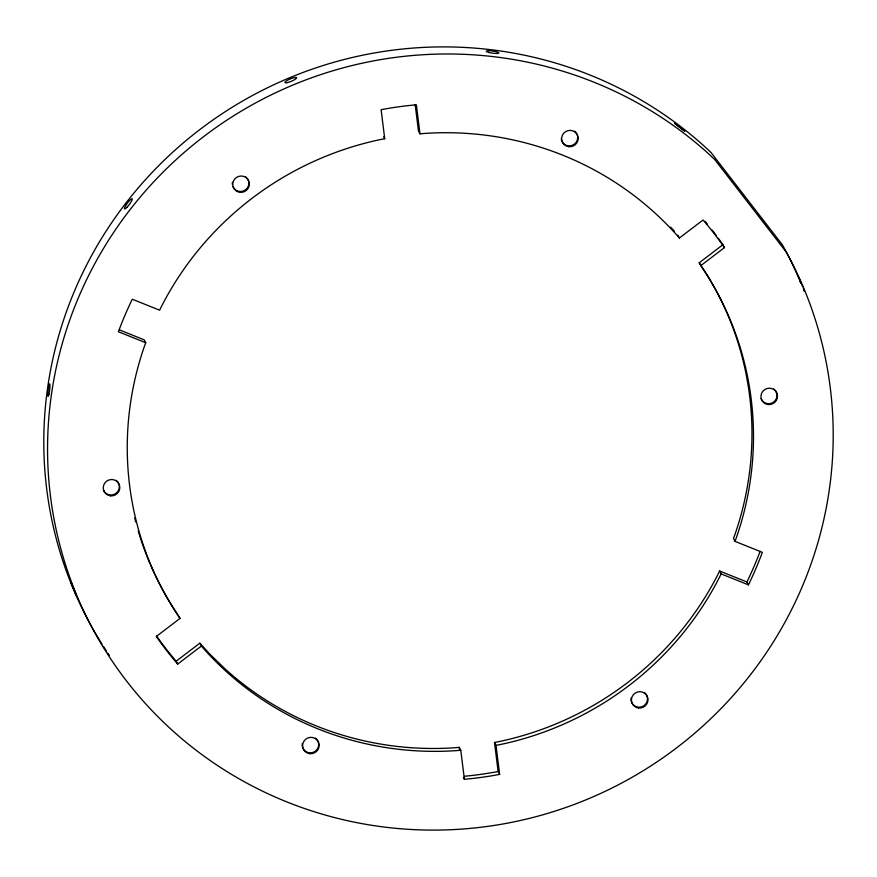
<?xml version="1.0" encoding="UTF-8"?>
<svg xmlns="http://www.w3.org/2000/svg" width="877" height="877" viewBox="0 0 877 877"><rect width="100%" height="100%" fill="white"/><g stroke="black" fill="none" stroke-linecap="round" stroke-linejoin="round"><path stroke-width="1.32" d="M119.382 329.873L144.212 339.848L145.735 342.732L144.332 346.547A314.591 307.827 -27.9 0 0 177.735 615.095L180.026 618.406L156.325 636.461L157.432 638.05A351.962 344.398 -27.9 0 0 176.42 662.628L177.691 664.097L201.392 646.042L199.868 643.159L176.167 661.214L177.691 664.097M463.374 777.351L464.393 779.28L466.367 779.105A351.962 344.398 -27.9 0 0 497.697 774.753L499.638 774.38L498.114 771.497L494.507 742.479L498.531 741.701A314.591 307.827 -27.9 0 0 717.814 574.676L719.611 571.004L721.135 573.887L748.443 584.86L749.309 583.095A351.962 344.398 -27.9 0 0 761.653 554.176L762.332 552.335L735.014 541.361L736.417 537.535A314.591 307.827 -27.9 0 0 703.014 268.998L699.199 262.804L722.9 244.749L721.804 243.148A351.962 344.398 -27.9 0 0 718.296 238.248M721.135 573.887L719.337 577.559A314.591 307.827 -27.9 0 1 500.065 744.584L496.031 745.362L494.507 742.479M748.443 584.86L746.919 581.977L747.785 580.212A351.962 344.398 -27.9 0 0 760.129 551.293M415.161 104.571L418.45 130.958L419.973 133.841L424.051 133.479A314.591 307.827 -27.9 0 1 676.737 234.992L679.357 238.04L703.058 219.995L704.33 221.464A351.962 344.398 -27.9 0 1 723.328 246.031L724.435 247.632L700.734 265.687M419.973 133.841L416.367 104.812L414.393 104.977A351.962 344.398 -27.9 0 0 383.052 109.329L381.111 109.702L384.718 138.73L380.695 139.498A314.591 307.827 -27.9 0 0 161.412 306.533L159.614 310.195L132.306 299.221L131.44 300.997A351.962 344.398 -27.9 0 0 119.097 329.916L118.428 331.758L145.735 342.732M498.114 771.497L496.174 771.87A351.962 344.398 -27.9 0 1 464.832 776.222M464.393 779.28L460.776 750.252L459.252 747.368L455.174 747.719A314.591 307.827 -27.9 0 1 225.257 669.096L209.8 654.099L199.868 643.159M460.776 750.252L456.698 750.602A314.591 307.827 -27.9 0 1 204.023 649.09L201.392 646.042M719.611 571.004L746.919 581.977M176.167 661.214L174.896 659.745A351.962 344.398 -27.9 0 1 156.599 636.154M699.199 262.804L707.279 275.159A314.591 307.827 -27.9 0 1 746.228 374.753L748.125 385.354A314.591 307.827 -27.9 0 1 734.893 534.652L733.49 538.478L735.014 541.361M722.9 244.749L724.435 247.632M677.833 235.157L679.357 238.04M383.698 136.812L384.718 138.73M180.026 618.406L176.211 612.212A314.591 307.827 -27.9 0 1 155.043 574.841M803.77 289.903L804.154 290.758M801.381 283.644L799.583 279.664L799.923 280.629M802.006 285.146L802.641 286.669M803.233 288.116L804.384 291.065M800.317 281.638L800.822 282.909M496.031 745.362L499.638 774.38M459.252 747.368L459.581 750.01M800.876 283.216A394.672 386.187 -27.9 0 0 786.68 252.664L782.525 245.012L710.962 152.455L704.593 146.492A394.672 386.187 -27.9 0 0 187.875 139.07A394.672 386.187 -27.9 0 0 101.995 644.135M109.384 655.415A394.672 386.187 -27.9 0 1 107.871 653.179M106.38 650.931A394.672 386.187 -27.9 0 1 103.442 646.415M574.534 131.155A8.321 8.145 -27.9 0 1 573.514 144.749A8.321 8.145 -27.9 0 1 561.203 138.84M773.865 388.993A8.321 8.145 -27.9 0 1 773.744 401.984A8.321 8.145 -27.9 0 1 761.083 398.739M644.354 692.479A8.321 8.145 -27.9 0 1 642.348 706.555A8.321 8.145 -27.9 0 1 631.045 698.026M315.512 738.127A8.321 8.145 -27.9 0 1 313.517 752.203A8.321 8.145 -27.9 0 1 302.203 743.674M116.181 480.3A8.321 8.145 -27.9 0 1 116.071 493.28A8.321 8.145 -27.9 0 1 103.398 490.035M245.692 176.803A8.321 8.145 -27.9 0 1 245.582 189.794A8.321 8.145 -27.9 0 1 232.909 186.549M232.372 184.488A8.321 8.145 -27.9 0 1 232.383 182.35M154.462 573.635A314.591 307.827 -27.9 0 1 150.592 565.062M150.066 563.823A314.591 307.827 -27.9 0 1 146.996 556.369M146.503 555.119A314.591 307.827 -27.9 0 1 139.794 536.121M139.388 534.838A314.591 307.827 -27.9 0 1 138.215 530.98M135.683 521.914A314.591 307.827 -27.9 0 1 134.685 518.011M670.675 227.154A314.591 307.827 -27.9 0 1 674.314 231.111M705.13 221.355A351.962 344.398 -27.9 0 1 707.432 224.15M712.19 230.136A351.962 344.398 -27.9 0 1 716.147 235.332M674.742 123.361L684.663 131.199L674.742 123.361M714.711 159.537L708.342 153.574A394.672 386.187 -27.9 0 0 70.489 317.956A394.672 386.187 -27.9 0 0 465.424 828.809A394.672 386.187 -27.9 0 0 790.429 259.756L786.274 252.105L714.711 159.537M71.256 583.205L76.069 594.792L71.256 583.205M488.577 52.379A6.347 1.063 8.1 0 0 498.761 53.135A6.347 1.063 8.1 0 0 490.364 50.789A6.347 1.063 8.1 0 0 488.577 52.379M287.053 82.657A6.347 1.305 -22.4 0 0 296.579 78.053A6.347 1.305 -22.4 0 0 288.654 79.632A6.347 1.305 -22.4 0 0 287.053 82.657M126.957 207.312A6.347 1.184 -53 0 0 132.252 198.838A6.347 1.184 -53 0 0 125.893 205.306A6.347 1.184 -53 0 0 126.957 207.312M48.98 394.157A6.347 0.756 -83.1 0 0 49.77 383.874A6.347 0.756 -83.1 0 0 47.917 392.162A6.347 0.756 -83.1 0 0 48.98 394.157M768.066 404.516A8.321 8.145 -27.9 0 0 776.901 393.192A8.321 8.145 -27.9 0 0 762.683 391.471A8.321 8.145 -27.9 0 0 768.066 404.516M638.555 708.002A8.321 8.145 -27.9 0 0 647.39 696.678A8.321 8.145 -27.9 0 0 633.172 694.957A8.321 8.145 -27.9 0 0 638.555 708.002M309.713 753.661A8.321 8.145 -27.9 0 0 318.548 742.326A8.321 8.145 -27.9 0 0 304.341 740.605A8.321 8.145 -27.9 0 0 309.713 753.661M110.381 495.823A8.321 8.145 -27.9 0 0 119.217 484.488A8.321 8.145 -27.9 0 0 105.01 482.767A8.321 8.145 -27.9 0 0 110.381 495.823M239.892 192.326A8.321 8.145 -27.9 0 0 248.728 181.002A8.321 8.145 -27.9 0 0 234.521 179.281A8.321 8.145 -27.9 0 0 239.892 192.326M568.734 146.678A8.321 8.145 -27.9 0 0 577.57 135.354A8.321 8.145 -27.9 0 0 563.363 133.633A8.321 8.145 -27.9 0 0 568.734 146.678"/></g></svg>
